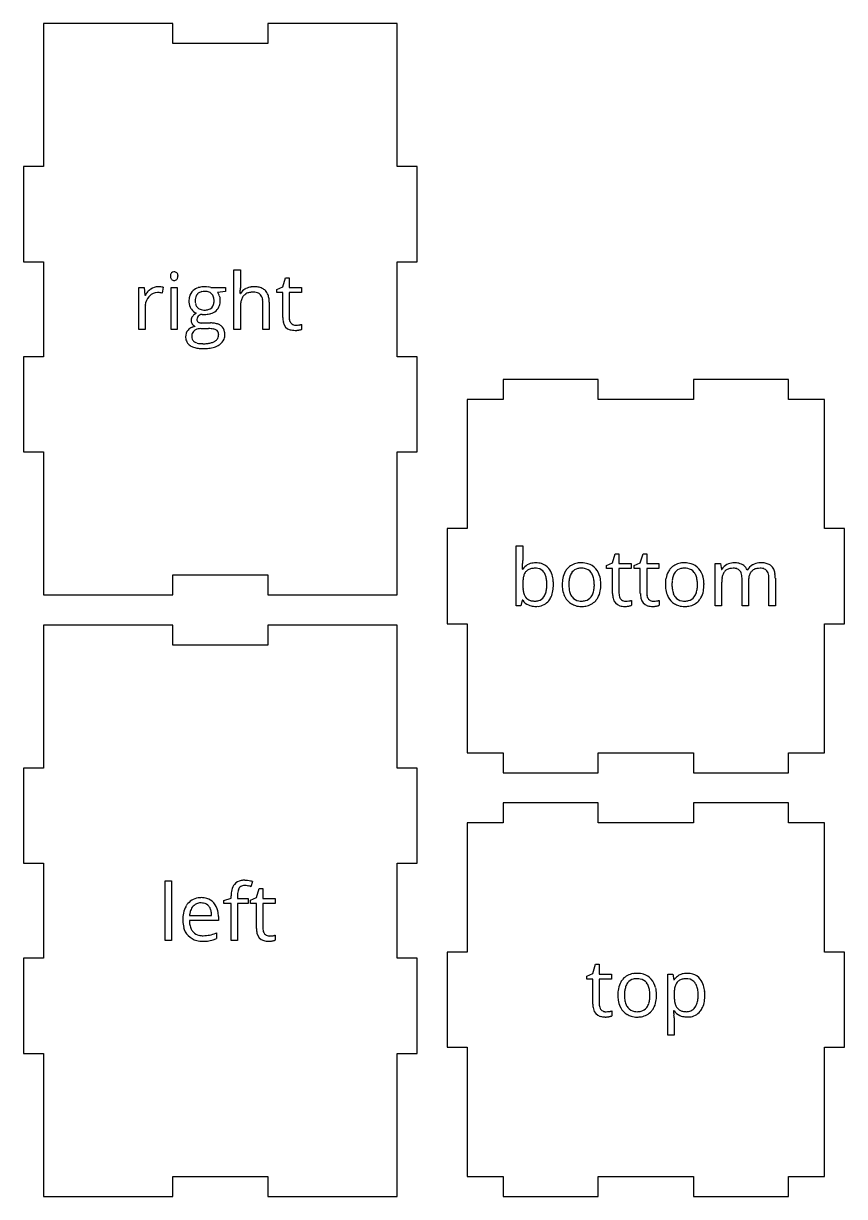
# Model space of a CAD drawing. Header units: millimetres. Extents: x 0 to 125, y 3 to 120.
# Drawn here: x 42.7 to 124.7, y 3 to 120.2 of the extents above; entities that cross this region are included whole.
import ezdxf

# ---------------------------------------------------------------- set-up
doc = ezdxf.new("R2010")
doc.units = ezdxf.units.MM

msp = doc.modelspace()

# ---------------------------------------------------------------- linework, layer by layer
at = {"layer": 'bottom_labelLayer'}
for p, q in [((91.93, 62.03), (91.93, 68.01)), ((91.93, 68.01), (92.57, 68.01)), ((92.57, 68.01), (92.57, 66.55)), ((101.55, 66.32), (101.82, 67.21)), ((101.82, 67.21), (102.19, 67.21)), ((102.19, 67.21), (102.19, 66.24)), ((104.32, 66.32), (104.59, 67.21)), ((104.59, 67.21), (104.96, 67.21)), ((104.96, 67.21), (104.96, 66.24)), ((92.54, 65.68), (92.57, 65.68)), ((100.95, 66.05), (101.55, 66.32)), ((100.95, 65.74), (100.95, 66.05)), ((101.55, 65.74), (100.95, 65.74)), ((101.55, 63.24), (101.55, 65.74)), ((102.19, 66.24), (103.41, 66.24)), ((103.41, 65.74), (102.19, 65.74)), ((102.19, 65.74), (102.19, 63.27)), ((103.41, 66.24), (103.41, 65.74)), ((103.72, 66.05), (104.32, 66.32)), ((103.72, 65.74), (103.72, 66.05)), ((104.32, 65.74), (103.72, 65.74)), ((104.32, 63.24), (104.32, 65.74)), ((104.96, 66.24), (106.18, 66.24)), ((106.18, 65.74), (104.96, 65.74)), ((104.96, 65.74), (104.96, 63.27)), ((106.18, 66.24), (106.18, 65.74)), ((111.8, 62.03), (111.8, 66.24)), ((111.8, 66.24), (112.32, 66.24)), ((112.32, 66.24), (112.43, 65.66)), ((112.43, 65.66), (112.46, 65.66)), ((114.48, 62.03), (114.48, 64.77)), ((114.99, 65.6), (115.02, 65.6)), ((117.17, 62.03), (117.17, 64.77)), ((117.81, 64.78), (117.81, 62.03)), ((112.44, 64.24), (112.44, 62.03)), ((115.12, 64.38), (115.12, 62.03)), ((92.52, 62.57), (92.39, 62.03)), ((92.57, 62.57), (92.52, 62.57)), ((103.44, 62.56), (103.44, 62.07)), ((106.21, 62.56), (106.21, 62.07)), ((92.39, 62.03), (91.93, 62.03)), ((112.44, 62.03), (111.8, 62.03)), ((115.12, 62.03), (114.48, 62.03)), ((117.81, 62.03), (117.17, 62.03))]:
    msp.add_line(p, q, dxfattribs=at)
for centre, radius, start, end in [((82.98, 66.42), 9.59, 355.7238, 358.1259), ((84.63, 66.31), 7.94, 355.4714, 355.6531), ((79.28, 66.54), 13.29, 358.1123, 0.0484), ((93.76, 64.85), 1.45, 95.1835, 145.1109), ((93.65, 64.65), 1.11, 100.4469, 119.6701), ((93.79, 63.98), 1.79, 89.5731, 100.7324), ((93.89, 64.13), 2.18, 89.8743, 96.8146), ((93.81, 64.3), 1.47, 78.6781, 90.375), ((93.91, 64.36), 1.95, 74.2394, 90.5624), ((93.93, 64.83), 0.93, 35.5408, 79.8011), ((94.04, 64.83), 1.46, 38.5631, 74.067), ((93.71, 64.58), 1.88, 16.4709, 38.4075), ((98.35, 64.57), 1.76, 138.1759, 150.2288), ((98.29, 64.61), 1.69, 99.1759, 137.9833), ((98.3, 64.74), 1.02, 103.4685, 142.3119), ((98.45, 63.84), 2.48, 89.7326, 100.076), ((98.43, 64.26), 1.52, 89.4806, 103.8805), ((98.45, 64.17), 1.61, 79.3454, 90.3174), ((98.48, 64.17), 2.14, 73.5223, 90.5692), ((98.57, 64.71), 1.05, 37.9578, 80.4006), ((98.61, 64.63), 1.67, 41.1446, 73.2134), ((98.37, 64.42), 1.98, 13.5014, 41.0703), ((108.65, 64.57), 1.76, 138.1759, 150.2288), ((108.59, 64.61), 1.69, 99.1759, 137.9833), ((108.6, 64.74), 1.02, 103.4685, 142.3119), ((108.75, 63.84), 2.48, 89.7326, 100.076), ((108.73, 64.26), 1.52, 89.4806, 103.8805), ((108.75, 64.17), 1.61, 79.3454, 90.3174), ((108.78, 64.17), 2.14, 73.5223, 90.5692), ((108.88, 64.71), 1.05, 37.9578, 80.4006), ((108.91, 64.63), 1.67, 41.1446, 73.2134), ((108.67, 64.42), 1.98, 13.5014, 41.0703), ((113.54, 65.03), 1.25, 117.121, 149.5424), ((113.46, 64.76), 1, 101.1547, 123.0655), ((113.67, 64.8), 1.51, 93.8343, 117.5072), ((113.59, 64.19), 1.58, 89.5573, 101.4832), ((113.7, 64.49), 1.83, 89.9663, 94.2832), ((113.6, 64.28), 1.49, 85.5239, 90.0793), ((113.72, 64.23), 2.09, 77.5572, 90.5513), ((113.64, 64.72), 1.06, 72.3601, 85.9562), ((113.77, 65.08), 0.669, 41.0611, 72.8993), ((113.92, 65.06), 1.23, 52.7027, 78.0054), ((113.98, 65.19), 1.09, 22.2098, 51.4971), ((116.18, 64.94), 1.33, 119.4042, 150.1829), ((116.33, 64.72), 1.6, 118.2589, 120.0624), ((116.32, 64.7), 1.61, 95.8635, 117.9693), ((116.15, 64.73), 1.04, 101.0033, 121.784), ((116.27, 64.13), 1.64, 89.5621, 101.2962), ((116.38, 64.3), 2.01, 89.9196, 96.2617), ((116.29, 64.3), 1.48, 85.8144, 90.0684), ((116.4, 64.1), 2.22, 79.9361, 90.3803), ((116.33, 64.72), 1.06, 72.6395, 86.2568), ((116.45, 65.08), 0.671, 41.0408, 73.1793), ((116.54, 64.9), 1.4, 62.9724, 80.1665), ((116.7, 65.22), 1.05, 44.2291, 62.6229), ((116.65, 65.2), 1.1, 19.5612, 43.3161), ((96.01, 64.22), 3.43, 171.0668, 177.8457), ((94.58, 64.45), 1.99, 160.8927, 171.2334), ((93.73, 64.75), 1.09, 143.3382, 161.256), ((93.53, 64.88), 0.848, 120.1402, 142.4249), ((93.83, 64.76), 1.06, 32.7032, 35.5244), ((93.55, 64.59), 1.39, 15.778, 32.0151), ((92.63, 64.32), 2.34, 6.1649, 16.0396), ((91.21, 64.16), 3.77, 359.7681, 6.3095), ((92.75, 64.28), 2.88, 5.1338, 16.7974), ((91.55, 64.15), 4.09, 359.8779, 5.4094), ((99.83, 64.16), 3.31, 169.2443, 180.3881), ((98.7, 64.38), 2.16, 150.7112, 169.4695), ((100.55, 64.15), 3.37, 173.0086, 180.2464), ((99.33, 64.31), 2.14, 162.0654, 173.1675), ((98.55, 64.57), 1.32, 142.9026, 162.375), ((98.36, 64.56), 1.31, 20.0257, 37.4351), ((97.71, 64.32), 2, 7.744, 20.0691), ((96.54, 64.16), 3.18, 359.7076, 7.8972), ((97.44, 64.18), 2.94, 1.1277, 13.88), ((110.13, 64.16), 3.31, 169.2443, 180.3881), ((109.01, 64.38), 2.16, 150.7112, 169.4695), ((110.85, 64.15), 3.37, 173.0086, 180.2464), ((109.63, 64.31), 2.14, 162.0654, 173.1675), ((108.85, 64.57), 1.32, 142.9026, 162.375), ((108.66, 64.56), 1.31, 20.0257, 37.4351), ((108.01, 64.32), 2, 7.744, 20.0691), ((106.85, 64.16), 3.18, 359.7076, 7.8972), ((107.74, 64.18), 2.94, 1.1277, 13.88), ((115.65, 64.3), 3.2, 171.3042, 178.3501), ((114.35, 64.5), 1.9, 161.0234, 171.447), ((113.58, 64.77), 1.07, 143.077, 161.3914), ((113.38, 64.91), 0.835, 123.702, 142.3022), ((113.68, 65.03), 0.77, 20.7071, 40.0218), ((113.3, 64.88), 1.18, 7.9864, 20.795), ((112.6, 64.78), 1.88, 359.6949, 8.1471), ((117.92, 64.4), 2.8, 172.3776, 180.183), ((116.86, 64.54), 1.73, 160.8731, 172.5272), ((116.22, 64.77), 1.05, 140.9765, 161.17), ((116.06, 64.89), 0.844, 122.3597, 140.2884), ((116.36, 65.03), 0.77, 20.7071, 40.0218), ((115.98, 64.88), 1.18, 7.9864, 20.795), ((115.29, 64.78), 1.88, 359.6949, 8.1471), ((115.99, 64.95), 1.81, 7.5042, 19.9646), ((114.88, 64.79), 2.92, 359.7107, 7.6908), ((97.48, 64.14), 4.91, 177.6177, 180.0425), ((96.79, 64.12), 4.21, 179.7763, 185.7075), ((95.12, 63.95), 2.54, 185.5925, 194.205), ((94.06, 63.68), 1.44, 193.943, 208.0219), ((93.47, 63.72), 1.46, 326.7105, 343.6662), ((92.61, 63.98), 2.36, 343.4171, 353.6369), ((91.33, 64.13), 3.65, 353.4934, 0.2206), ((93.2, 63.9), 2.42, 335.8306, 350.8255), ((91.9, 64.12), 3.74, 350.6563, 0.3381), ((99.71, 64.13), 3.19, 179.7745, 189.0933), ((98.89, 63.99), 2.36, 188.9102, 205.3172), ((100.41, 64.12), 3.23, 179.7059, 187.9161), ((99.22, 63.95), 2.03, 187.7639, 200.0977), ((98.31, 63.73), 1.37, 323.009, 342.639), ((97.52, 63.99), 2.19, 342.3616, 353.7537), ((96.37, 64.13), 3.36, 353.5363, 0.2014), ((98.2, 63.9), 2.16, 330.2507, 349.4117), ((97.09, 64.12), 3.29, 349.1762, 0.3863), ((96.64, 64.14), 3.74, 359.9918, 1.542), ((110.01, 64.13), 3.19, 179.7745, 189.0933), ((109.19, 63.99), 2.36, 188.9102, 205.3172), ((110.71, 64.12), 3.23, 179.7059, 187.9161), ((109.53, 63.95), 2.03, 187.7639, 200.0977), ((108.61, 63.73), 1.37, 323.009, 342.639), ((107.83, 63.99), 2.19, 342.3616, 353.7537), ((106.67, 64.13), 3.36, 353.5363, 0.2014), ((108.5, 63.9), 2.16, 330.2507, 349.4117), ((107.39, 64.12), 3.29, 349.1762, 0.3863), ((106.95, 64.14), 3.74, 359.9918, 1.542), ((116.88, 64.24), 4.44, 178.0976, 180.0253), ((118.69, 64.38), 3.57, 179.8931, 179.9983), ((93.72, 63.39), 1.41, 215.585, 245.8361), ((93.63, 63.46), 0.961, 208.5537, 217.5604), ((93.59, 63.44), 0.925, 218.1691, 253.8047), ((93.77, 63.97), 1.48, 253.1382, 266.8483), ((93.81, 64.54), 2.05, 266.3775, 270.051), ((93.83, 63.76), 1.27, 269.3869, 285.8631), ((94, 63.47), 1.51, 274.064, 321.4081), ((93.92, 63.42), 0.917, 286.0163, 326.8497), ((93.78, 63.65), 1.79, 321.3162, 335.5436), ((98.65, 63.89), 2.1, 205.6561, 208.446), ((98.33, 63.69), 1.73, 207.7947, 238.6758), ((98.57, 63.71), 1.34, 200.0846, 216.9131), ((98.35, 63.74), 1.77, 238.8115, 253.2429), ((98.33, 63.54), 1.04, 217.301, 261.7099), ((98.44, 64.07), 1.58, 260.5033, 270.2477), ((98.46, 63.97), 1.48, 269.4482, 284.7256), ((98.58, 63.53), 1.03, 284.5662, 322.6334), ((98.6, 63.67), 1.7, 278.8959, 317.9979), ((98.54, 63.72), 1.78, 318.1439, 329.7567), ((103.55, 63.22), 2, 179.3551, 192.8478), ((102.55, 62.95), 0.964, 190.3818, 253.8772), ((103.47, 63.26), 1.28, 179.6417, 189.7506), ((103.02, 63.18), 0.823, 189.5479, 205.7873), ((102.83, 63.09), 0.618, 206.1294, 221.4084), ((102.81, 63.08), 0.592, 221.5949, 262.3506), ((102.86, 63.33), 0.852, 261.3266, 270.1913), ((102.87, 64.57), 2.09, 269.8804, 278.3028), ((102.89, 64.41), 1.93, 278.4152, 279.0085), ((102.65, 65.91), 3.45, 278.959, 280.5106), ((102.88, 64.71), 2.23, 280.4847, 282.627), ((103.07, 63.84), 1.33, 282.5874, 285.5797), ((103.17, 63.48), 0.958, 285.7246, 286.2568), ((106.33, 63.22), 2, 179.3551, 192.8478), ((105.32, 62.95), 0.964, 190.3818, 253.8772), ((106.25, 63.26), 1.28, 179.6417, 189.7506), ((105.79, 63.18), 0.823, 189.5479, 205.7873), ((105.61, 63.09), 0.618, 206.1294, 221.4084), ((105.59, 63.08), 0.592, 221.5949, 262.3506), ((105.64, 63.33), 0.852, 261.3266, 270.1913), ((105.64, 64.57), 2.09, 269.8804, 278.3028), ((105.66, 64.41), 1.93, 278.4152, 279.0085), ((105.43, 65.91), 3.45, 278.959, 280.5106), ((105.65, 64.71), 2.23, 280.4847, 282.627), ((105.85, 63.84), 1.33, 282.5874, 285.5797), ((105.95, 63.48), 0.958, 285.7246, 286.2568), ((108.95, 63.89), 2.1, 205.6561, 208.446), ((108.63, 63.69), 1.73, 207.7947, 238.6758), ((108.87, 63.71), 1.34, 200.0846, 216.9131), ((108.65, 63.74), 1.77, 238.8115, 253.2429), ((108.63, 63.54), 1.04, 217.301, 261.7099), ((108.75, 64.07), 1.58, 260.5033, 270.2477), ((108.77, 63.97), 1.48, 269.4482, 284.7256), ((108.88, 63.53), 1.03, 284.5662, 322.6334), ((108.91, 63.67), 1.7, 278.8959, 317.9979), ((108.84, 63.72), 1.78, 318.1439, 329.7567), ((93.83, 63.64), 1.68, 245.9802, 255.5456), ((93.88, 63.89), 1.93, 255.7756, 270.3186), ((93.89, 64.12), 2.16, 269.9225, 275.5482), ((98.42, 64), 2.05, 253.5437, 270.4182), ((98.45, 64.43), 2.48, 269.7503, 279.8033), ((102.74, 63.62), 1.66, 253.7848, 270.8853), ((102.77, 63.59), 1.63, 270.0032, 270.7609), ((102.76, 63.94), 1.99, 270.8932, 275.5485), ((102.69, 64.71), 2.76, 275.526, 279.2939), ((102.75, 64.34), 2.38, 279.186, 280.1143), ((102.86, 63.76), 1.79, 280.007, 283.3735), ((103.02, 63.09), 1.11, 283.307, 288.1198), ((103.17, 62.64), 0.627, 287.9888, 295.305), ((105.52, 63.62), 1.66, 253.7848, 270.8853), ((105.55, 63.59), 1.63, 270.0032, 270.7609), ((105.54, 63.94), 1.99, 270.8932, 275.5485), ((105.46, 64.71), 2.76, 275.526, 279.2939), ((105.53, 64.34), 2.38, 279.186, 280.1143), ((105.63, 63.76), 1.79, 280.007, 283.3735), ((105.79, 63.09), 1.11, 283.307, 288.1198), ((105.95, 62.64), 0.627, 287.9888, 295.305), ((108.72, 64), 2.05, 253.5437, 270.4182), ((108.75, 64.43), 2.48, 269.7503, 279.8033)]:
    msp.add_arc(centre, radius, start, end, dxfattribs=at)
at = {"layer": 'bottom_outsideCutPath'}
for p, q in [((100.12, 84.64), (90.62, 84.64)), ((90.62, 84.64), (90.62, 82.64)), ((100.12, 82.64), (100.12, 84.64)), ((119.12, 84.64), (109.62, 84.64)), ((109.62, 84.64), (109.62, 82.64)), ((119.12, 82.64), (119.12, 84.64)), ((87.02, 82.64), (87.02, 69.73)), ((90.62, 82.64), (87.02, 82.64)), ((109.62, 82.64), (100.12, 82.64)), ((122.72, 82.64), (119.12, 82.64)), ((122.72, 79.23), (122.72, 82.64)), ((122.72, 69.73), (122.72, 79.23)), ((87.02, 69.73), (85.02, 69.73)), ((85.02, 69.73), (85.02, 60.23)), ((124.72, 69.73), (122.72, 69.73)), ((124.72, 60.23), (124.72, 69.73)), ((85.02, 60.23), (87.02, 60.23)), ((87.02, 60.23), (87.02, 50.73)), ((122.72, 47.32), (122.72, 60.23)), ((122.72, 60.23), (124.72, 60.23)), ((87.02, 50.73), (87.02, 47.32)), ((87.02, 47.32), (90.62, 47.32)), ((90.62, 47.32), (90.62, 45.32)), ((100.12, 45.32), (100.12, 47.32)), ((100.12, 47.32), (109.62, 47.32)), ((109.62, 47.32), (109.62, 45.32)), ((119.12, 45.32), (119.12, 47.32)), ((119.12, 47.32), (122.72, 47.32)), ((90.62, 45.32), (100.12, 45.32)), ((109.62, 45.32), (119.12, 45.32))]:
    msp.add_line(p, q, dxfattribs=at)
at = {"layer": 'left_labelLayer'}
for p, q in [((56.86, 28.58), (56.86, 34.55)), ((56.86, 34.55), (57.5, 34.55)), ((57.5, 34.55), (57.5, 28.58)), ((65.59, 34.46), (65.42, 33.95)), ((63.45, 32.81), (63.45, 33.05)), ((64.09, 33.06), (64.09, 32.79)), ((65.37, 32.6), (65.97, 32.87)), ((65.97, 32.87), (66.24, 33.76)), ((66.24, 33.76), (66.61, 33.76)), ((66.61, 33.76), (66.61, 32.79)), ((62.7, 32.58), (63.45, 32.81)), ((62.7, 32.29), (62.7, 32.58)), ((63.45, 32.29), (62.7, 32.29)), ((63.45, 28.58), (63.45, 32.29)), ((64.09, 32.79), (65.16, 32.79)), ((65.16, 32.29), (64.09, 32.29)), ((64.09, 32.29), (64.09, 28.58)), ((65.16, 32.79), (65.16, 32.29)), ((65.37, 32.29), (65.37, 32.6)), ((65.97, 32.29), (65.37, 32.29)), ((65.97, 29.79), (65.97, 32.29)), ((66.61, 32.79), (67.83, 32.79)), ((67.83, 32.29), (66.61, 32.29)), ((66.61, 32.29), (66.61, 29.82)), ((67.83, 32.79), (67.83, 32.29)), ((62.17, 30.57), (59.27, 30.57)), ((59.29, 31.09), (61.49, 31.09)), ((62.17, 30.97), (62.17, 30.57)), ((61.99, 29.34), (61.99, 28.78)), ((57.5, 28.58), (56.86, 28.58)), ((64.09, 28.58), (63.45, 28.58)), ((67.86, 29.11), (67.86, 28.62))]:
    msp.add_line(p, q, dxfattribs=at)
for centre, radius, start, end in [((64.82, 33.36), 1.34, 141.7434, 168.2322), ((64.62, 33.46), 1.12, 98.2551, 139.6204), ((64.71, 33.51), 0.552, 102.7677, 144.338), ((64.79, 32.66), 1.94, 89.6697, 99.9315), ((64.78, 33.21), 0.86, 89.486, 103.4197), ((64.79, 32.7), 1.37, 83.0761, 89.7928), ((64.79, 32.54), 2.05, 81.5641, 89.7018), ((64.7, 32.03), 2.05, 76.5184, 83.0217), ((64.65, 31.54), 3.07, 75.974, 81.6565), ((64.46, 31.01), 3.1, 71.9613, 76.5919), ((64.4, 30.51), 4.13, 73.2963, 76.0946), ((60.38, 31.23), 1.63, 92.4763, 140.5386), ((60.46, 30.61), 2.25, 89.9638, 93.9176), ((60.48, 30.92), 1.94, 74.2126, 90.545), ((66.03, 33.08), 2.58, 167.5776, 180.6587), ((66.27, 33.1), 2.19, 171.6528, 178.4383), ((67.1, 33.06), 3.01, 178.1974, 180.0233), ((65.4, 33.23), 1.3, 161.8438, 171.7846), ((64.86, 33.41), 0.738, 145.0689, 162.1802), ((60.87, 30.89), 2.23, 149.4071, 169.1854), ((60.56, 31.06), 1.89, 140.1056, 148.9067), ((60.58, 31.16), 1.26, 138.0994, 160.5867), ((60.37, 31.35), 0.971, 106.4657, 137.9177), ((60.44, 31.08), 1.26, 89.4422, 106.2089), ((60.46, 31.02), 1.31, 79.6468, 90.291), ((60.55, 31.45), 0.873, 40.0823, 80.6243), ((60.6, 31.37), 1.48, 41.2065, 74.0233), ((60.46, 31.38), 0.986, 23.4821, 39.7073), ((60.09, 31.23), 1.39, 8.7343, 23.2772), ((60.37, 31.17), 1.78, 11.5994, 41.1496), ((61.96, 30.67), 3.35, 168.9539, 180.3843), ((62.26, 30.65), 3.64, 179.9886, 181.799), ((61.44, 30.6), 2.82, 181.3574, 194.492), ((61.83, 30.62), 2.56, 181.1447, 190.8007), ((61.69, 30.87), 2.41, 172.1544, 174.7617), ((61.14, 30.96), 1.85, 160.3354, 172.5315), ((59.32, 31.1), 2.17, 359.6745, 8.9224), ((59.58, 30.99), 2.59, 359.6148, 12.0337), ((60.52, 30.35), 1.88, 194.0877, 223.0538), ((60.93, 30.44), 1.64, 190.6006, 206.0275), ((60.53, 30.25), 1.2, 206.295, 222.5558), ((60.5, 30.23), 1.16, 223.0645, 258.1401), ((60.64, 32.43), 3.37, 270.1984, 292.209), ((60.48, 32.89), 3.86, 291.8254, 293.1613), ((67.97, 29.77), 2, 179.3551, 192.8478), ((66.97, 29.5), 0.964, 190.3818, 253.8772), ((67.89, 29.81), 1.28, 179.6417, 189.7506), ((67.44, 29.73), 0.823, 189.5479, 205.7873), ((67.25, 29.64), 0.618, 206.1294, 221.4084), ((60.42, 30.28), 1.75, 223.5466, 256.1957), ((60.61, 30.98), 2.48, 256.0088, 270.4848), ((60.64, 30.81), 1.75, 257.5312, 270.4319), ((60.63, 33.7), 5.19, 269.9669, 271.9932), ((60.68, 32.44), 3.94, 271.9119, 275.9728), ((60.81, 31.19), 2.68, 275.9055, 281.6604), ((60.75, 31.43), 2.93, 281.9936, 287.8852), ((60.47, 32.29), 3.83, 287.9023, 293.4862), ((67.17, 30.17), 1.66, 253.7848, 270.8853), ((67.23, 29.63), 0.592, 221.5949, 262.3506), ((67.28, 29.88), 0.852, 261.3266, 270.1913), ((67.19, 30.14), 1.63, 270.0032, 270.7609), ((67.18, 30.49), 1.99, 270.8932, 275.5485), ((67.29, 31.12), 2.09, 269.8804, 278.3028), ((67.11, 31.26), 2.76, 275.526, 279.2939), ((67.17, 30.89), 2.38, 279.186, 280.1143), ((67.31, 30.96), 1.93, 278.4152, 279.0085), ((67.28, 30.31), 1.79, 280.007, 283.3735), ((67.07, 32.46), 3.45, 278.959, 280.5106), ((67.3, 31.26), 2.23, 280.4847, 282.627), ((67.44, 29.64), 1.11, 283.307, 288.1198), ((67.49, 30.39), 1.33, 282.5874, 285.5797), ((67.59, 29.19), 0.627, 287.9888, 295.305), ((67.59, 30.03), 0.958, 285.7246, 286.2568)]:
    msp.add_arc(centre, radius, start, end, dxfattribs=at)
at = {"layer": 'left_outsideCutPath'}
for p, q in [((44.7, 60.1), (44.7, 45.8)), ((48.11, 60.1), (44.7, 60.1)), ((57.61, 60.1), (48.11, 60.1)), ((57.61, 58.1), (57.61, 60.1)), ((80.02, 60.1), (67.11, 60.1)), ((67.11, 60.1), (67.11, 58.1)), ((80.02, 55.3), (80.02, 60.1)), ((67.11, 58.1), (57.61, 58.1)), ((80.02, 45.8), (80.02, 55.3)), ((44.7, 45.8), (42.7, 45.8)), ((42.7, 45.8), (42.7, 36.3)), ((82.02, 45.8), (80.02, 45.8)), ((82.02, 36.3), (82.02, 45.8)), ((42.7, 36.3), (44.7, 36.3)), ((44.7, 36.3), (44.7, 26.8)), ((80.02, 26.8), (80.02, 36.3)), ((80.02, 36.3), (82.02, 36.3)), ((44.7, 26.8), (42.7, 26.8)), ((42.7, 26.8), (42.7, 17.3)), ((82.02, 26.8), (80.02, 26.8)), ((82.02, 17.3), (82.02, 26.8)), ((42.7, 17.3), (44.7, 17.3)), ((44.7, 17.3), (44.7, 7.8)), ((80.02, 3), (80.02, 17.3)), ((80.02, 17.3), (82.02, 17.3)), ((44.7, 7.8), (44.7, 3)), ((57.61, 3), (57.61, 5)), ((57.61, 5), (67.11, 5)), ((67.11, 5), (67.11, 3)), ((44.7, 3), (57.61, 3)), ((67.11, 3), (76.61, 3)), ((76.61, 3), (80.02, 3))]:
    msp.add_line(p, q, dxfattribs=at)
at = {"layer": 'right_labelLayer'}
for p, q in [((63.73, 89.61), (63.73, 95.58)), ((63.73, 95.58), (64.37, 95.58)), ((64.37, 95.58), (64.37, 93.77)), ((54.23, 89.61), (54.23, 93.82)), ((54.23, 93.82), (54.75, 93.82)), ((54.75, 93.82), (54.82, 93.04)), ((56.65, 93.85), (56.56, 93.26)), ((57.44, 89.61), (57.44, 93.82)), ((57.44, 93.82), (58.07, 93.82)), ((58.07, 93.82), (58.07, 89.61)), ((61.41, 93.82), (62.87, 93.82)), ((62.87, 93.82), (62.87, 93.41)), ((68, 93.63), (68.61, 93.89)), ((68.61, 93.89), (68.87, 94.79)), ((68.87, 94.79), (69.24, 94.79)), ((69.24, 94.79), (69.24, 93.82)), ((69.24, 93.82), (70.46, 93.82)), ((70.46, 93.82), (70.46, 93.32)), ((54.82, 93.04), (54.86, 93.04)), ((62.87, 93.41), (62.09, 93.32)), ((64.34, 93.23), (64.38, 93.23)), ((68, 93.32), (68, 93.63)), ((68.61, 93.32), (68, 93.32)), ((68.61, 90.82), (68.61, 93.32)), ((70.46, 93.32), (69.24, 93.32)), ((69.24, 93.32), (69.24, 90.84)), ((54.86, 91.87), (54.86, 89.61)), ((64.37, 91.81), (64.37, 89.61)), ((66.61, 89.61), (66.61, 92.33)), ((67.25, 92.35), (67.25, 89.61)), ((60.65, 90.28), (61.4, 90.28)), ((54.86, 89.61), (54.23, 89.61)), ((58.07, 89.61), (57.44, 89.61)), ((61.19, 89.7), (60.43, 89.7)), ((64.37, 89.61), (63.73, 89.61)), ((67.25, 89.61), (66.61, 89.61)), ((70.49, 90.13), (70.49, 89.65))]:
    msp.add_line(p, q, dxfattribs=at)
for centre, radius, start, end in [((58.09, 94.96), 0.706, 170.8452, 180.3544), ((58.13, 94.95), 0.753, 179.8807, 185.3687), ((57.82, 95), 0.438, 155.9678, 171.0515), ((57.7, 95.06), 0.298, 133.7879, 155.9171), ((57.74, 95.01), 0.369, 92.6446, 133.4711), ((57.76, 94.89), 0.487, 89.9692, 93.7642), ((57.76, 95), 0.376, 46.3709, 90.8879), ((57.8, 95.04), 0.322, 17.7252, 46.4474), ((57.63, 94.98), 0.506, 4.9429, 18.1899), ((57.47, 94.95), 0.66, 349.8345, 0.3891), ((57.41, 94.96), 0.729, 359.8846, 5.318), ((56.14, 92.62), 1.27, 89.6797, 124.4406), ((56.15, 90.97), 2.93, 84.9923, 90.1281), ((56.22, 91.75), 2.14, 78.4893, 85.0265), ((57.9, 94.93), 0.519, 184.9926, 198.2039), ((57.72, 94.87), 0.329, 197.7934, 224.8941), ((57.74, 94.89), 0.358, 225.1301, 249.9002), ((57.75, 94.93), 0.405, 250.5001, 270.5978), ((57.76, 94.9), 0.372, 269.1789, 314.2808), ((57.81, 94.86), 0.311, 313.6152, 332.2677), ((57.71, 94.91), 0.415, 332.6321, 350.0706), ((60.54, 92.5), 1.35, 106.2189, 131.5378), ((60.75, 91.84), 2.05, 93.633, 106.5409), ((60.82, 91.08), 2.82, 89.938, 94.0267), ((60.83, 91.45), 2.44, 82.5852, 90.185), ((60.9, 92.03), 1.86, 74.0089, 82.5694), ((58.64, 93.77), 5.73, 357.8673, 0.0684), ((65.64, 92.24), 1.64, 96.6652, 116.3783), ((65.7, 91.82), 2.07, 89.8927, 96.996), ((65.72, 91.3), 2.59, 80.6863, 90.3537), ((65.88, 92.25), 1.63, 65.6023, 80.8844), ((56.73, 91.98), 2.15, 139.4139, 150.6033), ((56.32, 91.94), 1.46, 138.9576, 174.5422), ((56.34, 92.31), 1.64, 124.2322, 139.4161), ((56.36, 91.9), 1.51, 135.621, 138.8376), ((56.09, 92.21), 1.1, 89.6335, 137.0881), ((56.1, 91.82), 1.5, 87.3438, 89.9658), ((56.07, 91.36), 1.96, 81.5885, 87.1916), ((55.95, 90.51), 2.81, 77.4454, 81.6361), ((61.07, 92.47), 1.84, 166.8196, 180.4839), ((60.46, 92.62), 1.21, 132.3288, 167.3341), ((61.05, 92.52), 1.19, 162.5912, 175.7343), ((61.54, 92.47), 1.68, 175.3393, 180.0865), ((60.65, 92.65), 0.765, 135.584, 163.0016), ((60.62, 92.67), 0.734, 122.5212, 134.9966), ((60.69, 92.55), 0.872, 101.0621, 121.9739), ((60.78, 92.09), 1.34, 89.5859, 101.3335), ((60.81, 92.04), 1.39, 76.1095, 90.7028), ((60.99, 92.68), 0.724, 13.9536, 77.6674), ((60.37, 92.5), 1.37, 359.1807, 15.0431), ((61.28, 92.68), 1.04, 29.4585, 38.3577), ((60.85, 92.44), 1.52, 23.1845, 29.5423), ((60.45, 92.26), 1.96, 21.2505, 23.3492), ((61.14, 92.53), 1.23, 6.8504, 20.9872), ((60.79, 92.48), 1.57, 359.871, 7.0432), ((61.87, 93.58), 2.49, 351.9713, 354.962), ((60.58, 93.69), 3.78, 354.9829, 357.8943), ((65.46, 92.56), 1.27, 119.8316, 147.9726), ((66.23, 92.05), 1.84, 160.1567, 171.5313), ((65.5, 92.32), 1.06, 140.6208, 160.5049), ((65.36, 92.41), 0.892, 118.4551, 139.6706), ((65.61, 92.32), 1.56, 116.666, 120.4182), ((65.49, 92.14), 1.2, 100.1068, 118.0847), ((65.63, 91.42), 1.93, 89.5919, 100.3595), ((65.65, 91.66), 1.69, 84.0199, 90.151), ((65.71, 92.21), 1.14, 71.0828, 84.3691), ((65.86, 92.6), 0.719, 43.3791, 71.5386), ((65.82, 92.59), 0.758, 22.7024, 42.3419), ((65.48, 92.45), 1.13, 8.4932, 22.658), ((66.08, 92.68), 1.15, 46.7401, 65.4131), ((64.81, 92.34), 1.8, 359.6715, 8.6877), ((66.09, 92.72), 1.11, 19.2204, 45.7661), ((65.45, 92.49), 1.79, 6.4734, 19.6468), ((64.49, 92.36), 2.76, 359.7946, 6.7744), ((56.8, 91.87), 1.93, 173.6908, 180.0883), ((60.84, 92.45), 1.61, 179.9758, 183.6207), ((60.55, 92.42), 1.32, 183.0161, 212.3123), ((60.6, 92.46), 1.38, 212.4713, 215.8877), ((60.39, 92.29), 1.12, 215.1641, 247.4748), ((61.1, 92.46), 1.24, 179.5618, 191.6529), ((60.67, 92.36), 0.802, 191.3555, 213.366), ((60.57, 92.3), 0.682, 213.9574, 227.7972), ((60.66, 92.41), 0.824, 228.2621, 254.7342), ((60.77, 92.81), 1.24, 254.4016, 267.4349), ((60.8, 93.21), 1.64, 267.0154, 270.0324), ((60.82, 92.96), 1.39, 269.2257, 284.3773), ((61.01, 92.3), 0.703, 282.7797, 346.4828), ((61.02, 92.57), 1.41, 284.9316, 310.6223), ((60.45, 92.46), 1.29, 345.4362, 0.7466), ((61.17, 92.39), 1.18, 310.6098, 342.0924), ((60.9, 92.46), 1.46, 342.565, 0.5958), ((67.42, 91.86), 3.05, 171.3202, 178.3407), ((68.48, 91.81), 4.11, 178.108, 180.023), ((60.18, 90.53), 0.729, 161.7226, 180.4843), ((60.19, 90.52), 0.732, 179.9834, 182.9379), ((60.05, 90.51), 0.591, 182.1768, 215.3415), ((60.1, 90.55), 0.646, 144.4964, 161.335), ((60.32, 90.39), 0.912, 132.7259, 144.148), ((60.66, 90.02), 1.41, 125.2212, 132.8655), ((61, 89.55), 2, 121.2353, 125.3795), ((60.5, 90.62), 0.48, 147.5369, 180.2592), ((60.35, 90.61), 0.33, 179.2919, 198.358), ((60.29, 90.59), 0.267, 199.2292, 239.5691), ((60.66, 90.51), 0.669, 128.0882, 147.14), ((60.34, 90.66), 0.354, 238.2207, 239.8443), ((60.38, 90.75), 0.447, 240.7304, 254.5026), ((60.95, 90.15), 1.13, 117.3936, 128.4095), ((60.51, 91.17), 0.885, 254.1637, 262.2124), ((60.6, 91.84), 1.57, 262.0556, 267.2082), ((60.75, 92.86), 1.73, 259.4962, 263.3904), ((60.65, 92.7), 2.42, 267.092, 270.0862), ((60.78, 93.17), 2.05, 263.4838, 270.1271), ((60.79, 93.89), 2.77, 269.9691, 272.9313), ((60.83, 93.23), 2.1, 272.5335, 285.2579), ((61.41, 87.67), 2.61, 81.5745, 90.3059), ((61.56, 88.6), 1.66, 68.3672, 81.74), ((70.61, 90.79), 2, 179.3551, 192.8478), ((69.6, 90.52), 0.964, 190.3818, 253.8772), ((70.53, 90.84), 1.28, 179.6417, 189.7506), ((70.07, 90.75), 0.823, 189.5479, 205.7873), ((69.89, 90.67), 0.618, 206.1294, 221.4084), ((69.87, 90.65), 0.592, 221.5949, 262.3506), ((59.87, 88.91), 0.975, 138.3916, 181.0052), ((59.98, 88.82), 1.11, 113.8122, 138.3496), ((60.53, 88.91), 1.02, 168.258, 180.382), ((60.17, 88.4), 1.58, 102.2871, 114.1172), ((60.19, 88.99), 0.672, 130.7944, 169.0413), ((60.2, 90.62), 0.786, 215.4656, 217.1745), ((60.11, 90.54), 0.662, 216.5861, 245.4969), ((60.24, 88.93), 0.747, 117.2304, 130.5024), ((60.33, 88.74), 0.956, 99.8103, 116.8229), ((60.42, 88.24), 1.47, 89.6435, 100.0209), ((61.2, 85.65), 4.06, 86.5054, 90.1399), ((61.31, 87.3), 2.4, 81.4172, 86.5757), ((61.48, 88.4), 1.29, 73.41, 81.5907), ((61.68, 89.05), 0.605, 58.9971, 73.8587), ((61.78, 89.23), 0.402, 31.5094, 58.0779), ((61.5, 89.08), 0.697, 319.0766, 1.1407), ((61.67, 89.17), 0.522, 10.6608, 30.9362), ((61.74, 89.08), 1.15, 52.188, 68.2501), ((61.34, 89.1), 0.862, 359.5461, 10.9905), ((61.87, 89.25), 0.933, 8.6201, 51.8982), ((61.44, 89.13), 1.38, 340.5269, 0.7202), ((61.41, 89.16), 1.4, 359.7431, 9.7326), ((69.8, 91.2), 1.66, 253.7848, 270.8853), ((69.92, 90.91), 0.852, 261.3266, 270.1913), ((69.83, 91.16), 1.63, 270.0032, 270.7609), ((69.82, 91.52), 1.99, 270.8932, 275.5485), ((69.92, 92.15), 2.09, 269.8804, 278.3028), ((69.74, 92.29), 2.76, 275.526, 279.2939), ((69.81, 91.92), 2.38, 279.186, 280.1143), ((69.94, 91.98), 1.93, 278.4152, 279.0085), ((69.92, 91.34), 1.79, 280.007, 283.3735), ((69.71, 93.49), 3.45, 278.959, 280.5106), ((70.08, 90.67), 1.11, 283.307, 288.1198), ((69.93, 92.29), 2.23, 280.4847, 282.627), ((70.13, 91.41), 1.33, 282.5874, 285.5797), ((70.23, 90.21), 0.627, 287.9888, 295.305), ((70.23, 91.05), 0.958, 285.7246, 286.2568), ((60.24, 88.89), 1.35, 179.9786, 183.0227), ((59.93, 88.86), 1.03, 182.208, 207.7461), ((59.91, 88.87), 1.02, 208.9036, 236.4232), ((60.17, 89.25), 1.48, 235.9668, 251.2229), ((60.15, 88.89), 0.64, 179.2207, 200.9356), ((60.08, 88.87), 0.563, 202.0287, 236.1458), ((60.19, 89.02), 0.748, 235.0637, 238.5044), ((60.32, 89.26), 1.02, 239.1066, 254.4863), ((60.5, 89.87), 1.66, 254.2324, 263.4937), ((60.61, 90.82), 2.61, 263.4108, 270.1457), ((60.63, 91.33), 3.12, 269.906, 270.0022), ((60.64, 92.49), 4.29, 269.7958, 275.3991), ((60.8, 90.84), 2.63, 275.2957, 283.3516), ((61.06, 89.77), 1.52, 283.1371, 295.8573), ((61.26, 89.35), 1.06, 296.4048, 301.8008), ((61.23, 89.7), 1.91, 286.2542, 302.528), ((61.33, 89.24), 0.93, 301.2231, 318.6238), ((61.42, 89.35), 1.52, 303.187, 304.1719), ((61.64, 89.08), 1.17, 302.9904, 339.5495), ((60.43, 89.99), 2.26, 251.2102, 262.7064), ((60.6, 91.29), 3.57, 262.5635, 270.2699), ((60.64, 92.77), 5.05, 269.7545, 276.6169), ((60.87, 90.89), 3.16, 276.494, 286.4954)]:
    msp.add_arc(centre, radius, start, end, dxfattribs=at)
at = {"layer": 'right_outsideCutPath'}
for p, q in [((44.7, 120.2), (44.7, 105.9)), ((48.11, 120.2), (44.7, 120.2)), ((57.61, 120.2), (48.11, 120.2)), ((57.61, 118.2), (57.61, 120.2)), ((80.02, 120.2), (67.11, 120.2)), ((67.11, 120.2), (67.11, 118.2)), ((80.02, 115.4), (80.02, 120.2)), ((67.11, 118.2), (57.61, 118.2)), ((80.02, 105.9), (80.02, 115.4)), ((44.7, 105.9), (42.7, 105.9)), ((42.7, 105.9), (42.7, 96.4)), ((82.02, 105.9), (80.02, 105.9)), ((82.02, 96.4), (82.02, 105.9)), ((42.7, 96.4), (44.7, 96.4)), ((44.7, 96.4), (44.7, 86.9)), ((80.02, 86.9), (80.02, 96.4)), ((80.02, 96.4), (82.02, 96.4)), ((44.7, 86.9), (42.7, 86.9)), ((42.7, 86.9), (42.7, 77.4)), ((82.02, 86.9), (80.02, 86.9)), ((82.02, 77.4), (82.02, 86.9)), ((42.7, 77.4), (44.7, 77.4)), ((44.7, 77.4), (44.7, 67.9)), ((80.02, 63.1), (80.02, 77.4)), ((80.02, 77.4), (82.02, 77.4)), ((44.7, 67.9), (44.7, 63.1)), ((57.61, 63.1), (57.61, 65.1)), ((57.61, 65.1), (67.11, 65.1)), ((67.11, 65.1), (67.11, 63.1)), ((44.7, 63.1), (57.61, 63.1)), ((67.11, 63.1), (76.61, 63.1)), ((76.61, 63.1), (80.02, 63.1))]:
    msp.add_line(p, q, dxfattribs=at)
at = {"layer": 'top_labelLayer'}
for p, q in [((99.58, 25.3), (99.85, 26.2)), ((99.85, 26.2), (100.22, 26.2)), ((100.22, 26.2), (100.22, 25.22)), ((98.98, 25.03), (99.58, 25.3)), ((98.98, 24.73), (98.98, 25.03)), ((99.58, 24.73), (98.98, 24.73)), ((99.58, 22.22), (99.58, 24.73)), ((100.22, 25.22), (101.44, 25.22)), ((101.44, 24.73), (100.22, 24.73)), ((100.22, 24.73), (100.22, 22.25)), ((101.44, 25.22), (101.44, 24.73)), ((107.06, 19.12), (107.06, 25.22)), ((107.06, 25.22), (107.58, 25.22)), ((107.58, 25.22), (107.67, 24.65)), ((107.67, 24.65), (107.7, 24.65)), ((107.7, 23.26), (107.7, 23.12)), ((101.47, 21.54), (101.47, 21.05)), ((107.7, 21.55), (107.65, 21.55)), ((107.7, 20.86), (107.7, 19.12)), ((107.7, 19.12), (107.06, 19.12))]:
    msp.add_line(p, q, dxfattribs=at)
for centre, radius, start, end in [((103.9, 23.55), 1.76, 138.1759, 150.2288), ((103.84, 23.6), 1.69, 99.1759, 137.9833), ((103.86, 23.73), 1.02, 103.4685, 142.3119), ((104.01, 22.82), 2.48, 89.7326, 100.076), ((103.98, 23.24), 1.52, 89.4806, 103.8805), ((104.01, 23.15), 1.61, 79.3454, 90.3174), ((104.04, 23.16), 2.14, 73.5223, 90.5692), ((104.13, 23.69), 1.05, 37.9578, 80.4006), ((104.16, 23.61), 1.67, 41.1446, 73.2134), ((103.92, 23.41), 1.98, 13.5014, 41.0703), ((109.1, 23.66), 1.72, 132.3565, 144.9196), ((108.84, 23.95), 1.33, 115.4006, 132.3118), ((108.78, 23.61), 1.14, 100.0868, 118.1919), ((108.94, 23.7), 1.6, 97.7066, 114.8821), ((108.91, 22.92), 1.84, 89.5904, 100.3502), ((109.01, 23.23), 2.07, 89.8468, 97.9475), ((108.93, 23.39), 1.37, 84.038, 90.0847), ((109.04, 23.34), 1.95, 74.1924, 90.5785), ((108.99, 23.76), 0.992, 35.4482, 85.2267), ((109.17, 23.84), 1.44, 38.0523, 74.0417), ((108.8, 23.55), 1.91, 16.3356, 37.909), ((105.38, 23.14), 3.31, 169.2443, 180.3881), ((104.26, 23.37), 2.16, 150.7112, 169.4695), ((106.1, 23.14), 3.37, 173.0086, 180.2464), ((104.89, 23.29), 2.14, 162.0654, 173.1675), ((104.1, 23.55), 1.32, 142.9026, 162.375), ((103.91, 23.54), 1.31, 20.0257, 37.4351), ((103.27, 23.3), 2, 7.744, 20.0691), ((102.1, 23.14), 3.18, 359.7076, 7.8972), ((103, 23.16), 2.94, 1.1277, 13.88), ((110.75, 23.27), 3.05, 171.0869, 178.3248), ((109.57, 23.46), 1.86, 160.2895, 171.2453), ((108.85, 23.73), 1.09, 141.8891, 160.5973), ((108.65, 23.87), 0.842, 118.557, 141.0243), ((108.7, 23.54), 1.35, 19.8991, 35.898), ((108.06, 23.31), 2.04, 7.7149, 19.886), ((106.89, 23.14), 3.22, 359.7108, 7.8611), ((107.82, 23.25), 2.94, 4.5767, 16.6088), ((106.61, 23.13), 4.15, 359.9003, 4.9018), ((105.26, 23.11), 3.19, 179.7745, 189.0933), ((104.44, 22.97), 2.36, 188.9102, 205.3172), ((105.96, 23.1), 3.23, 179.7059, 187.9161), ((104.78, 22.93), 2.03, 187.7639, 200.0977), ((103.86, 22.71), 1.37, 323.009, 342.639), ((103.08, 22.97), 2.19, 342.3616, 353.7537), ((101.92, 23.11), 3.36, 353.5363, 0.2014), ((103.76, 22.88), 2.16, 330.2507, 349.4117), ((102.65, 23.1), 3.29, 349.1762, 0.3863), ((102.2, 23.12), 3.74, 359.9918, 1.542), ((111.75, 23.22), 4.06, 178.0661, 179.4474), ((111.91, 23.1), 4.21, 179.7763, 185.7075), ((110.25, 22.93), 2.54, 185.5925, 194.205), ((109.18, 22.66), 1.44, 193.943, 208.0219), ((108.52, 22.78), 1.54, 325.5754, 344.1505), ((107.73, 23.02), 2.37, 343.9337, 355.1137), ((106.71, 23.12), 3.4, 354.8402, 0.1175), ((108.33, 22.88), 2.42, 335.8306, 350.8255), ((107.03, 23.1), 3.74, 350.6563, 0.3381), ((101.58, 22.2), 2, 179.3551, 192.8478), ((100.58, 21.93), 0.964, 190.3818, 253.8772), ((101.5, 22.24), 1.28, 179.6417, 189.7506), ((101.05, 22.16), 0.823, 189.5479, 205.7873), ((100.86, 22.07), 0.618, 206.1294, 221.4084), ((100.84, 22.06), 0.592, 221.5949, 262.3506), ((100.89, 22.31), 0.852, 261.3266, 270.1913), ((100.9, 23.56), 2.09, 269.8804, 278.3028), ((100.92, 23.39), 1.93, 278.4152, 279.0085), ((100.68, 24.89), 3.45, 278.959, 280.5106), ((100.91, 23.69), 2.23, 280.4847, 282.627), ((101.1, 22.82), 1.33, 282.5874, 285.5797), ((101.2, 22.46), 0.958, 285.7246, 286.2568), ((104.2, 22.87), 2.1, 205.6561, 208.446), ((103.89, 22.67), 1.73, 207.7947, 238.6758), ((104.13, 22.7), 1.34, 200.0846, 216.9131), ((103.91, 22.72), 1.77, 238.8115, 253.2429), ((103.89, 22.53), 1.04, 217.301, 261.7099), ((104, 23.05), 1.58, 260.5033, 270.2477), ((104.02, 22.95), 1.48, 269.4482, 284.7256), ((104.14, 22.52), 1.03, 284.5662, 322.6334), ((104.16, 22.65), 1.7, 278.8959, 317.9979), ((104.1, 22.7), 1.78, 318.1439, 329.7567), ((101.67, 20.8), 6.03, 2.9503, 7.2021), ((102.64, 20.85), 5.05, 0.0319, 2.9016), ((108.84, 22.38), 1.41, 215.585, 245.8361), ((108.75, 22.44), 0.961, 208.5537, 217.5604), ((108.72, 22.42), 0.925, 218.1691, 253.8047), ((108.89, 22.95), 1.48, 253.1382, 266.8483), ((108.94, 23.52), 2.05, 266.3775, 270.051), ((108.95, 22.54), 1.07, 269.2257, 292.0431), ((109.12, 22.45), 1.51, 274.064, 321.4081), ((108.97, 22.46), 0.989, 293.143, 324.1354), ((108.75, 22.64), 1.27, 323.1619, 325.0152), ((108.9, 22.63), 1.79, 321.3162, 335.5436), ((100.77, 22.6), 1.66, 253.7848, 270.8853), ((100.8, 22.57), 1.63, 270.0032, 270.7609), ((100.79, 22.92), 1.99, 270.8932, 275.5485), ((100.72, 23.69), 2.76, 275.526, 279.2939), ((100.78, 23.32), 2.38, 279.186, 280.1143), ((100.89, 22.74), 1.79, 280.007, 283.3735), ((101.05, 22.08), 1.11, 283.307, 288.1198), ((101.2, 21.62), 0.627, 287.9888, 295.305), ((103.98, 22.98), 2.05, 253.5437, 270.4182), ((104, 23.41), 2.48, 269.7503, 279.8033), ((108.95, 22.62), 1.68, 245.9802, 255.5456), ((109.01, 22.87), 1.93, 255.7756, 270.3186), ((109.02, 23.1), 2.16, 269.9225, 275.5482)]:
    msp.add_arc(centre, radius, start, end, dxfattribs=at)
at = {"layer": 'top_outsideCutPath'}
for p, q in [((100.12, 42.32), (90.62, 42.32)), ((90.62, 42.32), (90.62, 40.32)), ((100.12, 40.32), (100.12, 42.32)), ((119.12, 42.32), (109.62, 42.32)), ((109.62, 42.32), (109.62, 40.32)), ((119.12, 40.32), (119.12, 42.32)), ((87.02, 40.32), (87.02, 27.41)), ((90.62, 40.32), (87.02, 40.32)), ((109.62, 40.32), (100.12, 40.32)), ((122.72, 40.32), (119.12, 40.32)), ((122.72, 36.91), (122.72, 40.32)), ((122.72, 27.41), (122.72, 36.91)), ((87.02, 27.41), (85.02, 27.41)), ((85.02, 27.41), (85.02, 17.91)), ((124.72, 27.41), (122.72, 27.41)), ((124.72, 17.91), (124.72, 27.41)), ((85.02, 17.91), (87.02, 17.91)), ((87.02, 17.91), (87.02, 8.41)), ((122.72, 5), (122.72, 17.91)), ((122.72, 17.91), (124.72, 17.91)), ((87.02, 8.41), (87.02, 5)), ((87.02, 5), (90.62, 5)), ((90.62, 5), (90.62, 3)), ((100.12, 3), (100.12, 5)), ((100.12, 5), (109.62, 5)), ((109.62, 5), (109.62, 3)), ((119.12, 3), (119.12, 5)), ((119.12, 5), (122.72, 5)), ((90.62, 3), (100.12, 3)), ((109.62, 3), (119.12, 3))]:
    msp.add_line(p, q, dxfattribs=at)

doc.saveas('drawing.dxf')
